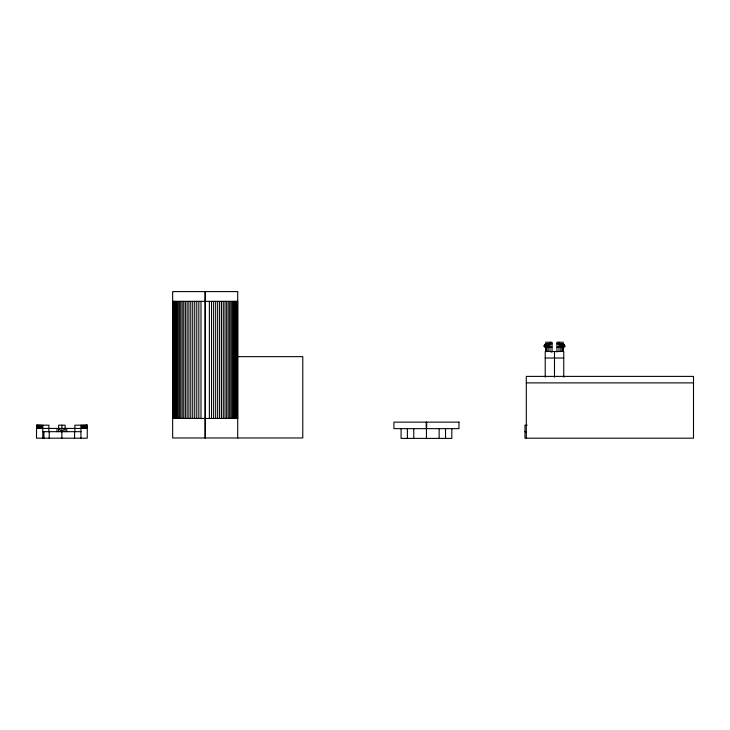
<?xml version="1.0" encoding="UTF-8"?>
<svg xmlns="http://www.w3.org/2000/svg" width="730" height="730" viewBox="0 0 730 730"><rect width="100%" height="100%" fill="white"/><g stroke="black" fill="none" stroke-linecap="round" stroke-linejoin="round"><path stroke-width="1.09" d="M560.813 351.504L560.813 346.786L562.027 346.695M562.228 351.504L562.237 346.786L564.783 346.695L564.783 345.573L563.432 343.857L556.926 343.857M563.122 351.504L563.131 346.786L564.463 346.695M563.761 377.2L563.761 351.504L545.219 351.504L545.219 377.2M42.796 425.179L42.796 438.183M43.928 438.183L43.964 431.676M49.184 438.183L49.22 431.676M61.867 438.183L61.904 431.676M74.56 438.183L74.588 431.676M80.948 438.183L80.948 425.179M552.044 343.857L545.547 343.857L544.197 345.573L544.197 346.695L545.547 346.786L545.547 351.504M548.166 343.857L546.952 345.573L550.019 343.857L548.714 345.573L548.714 346.695L552.044 347.106M545.456 345.573L546.743 343.857M545.547 343.857L544.197 345.573L548.714 345.573M58.619 428.428L61.867 431.676L65.125 428.428M556.926 347.106L560.266 346.695L560.266 345.573L558.961 343.857L562.027 345.573L560.813 343.857M237.715 301.353L172.663 301.353L172.727 418.454L237.715 418.454M545.547 342.233L552.044 342.233L552.044 351.988L551.04 351.988M563.432 342.233L556.926 342.233L556.926 351.988M560.266 345.573L564.783 345.573L563.432 343.857M544.197 346.695L550.019 346.786M558.961 346.786L564.783 346.695M237.715 356.651L302.767 356.651L302.767 437.973L172.663 437.973L172.663 291.599L237.715 291.599L237.715 437.973M545.219 358.01L563.761 358.01M526.312 382.894L693.5 382.894M527.188 425.179L524.98 425.179L524.98 438.183L693.5 438.183L693.5 376.388L526.312 376.388L526.312 438.183M36.5 428.428L87.244 428.428M42.787 431.676L80.975 431.676M524.98 431.676L526.449 431.676M544.516 346.695L545.848 346.786L545.848 351.504M545.456 346.695L546.743 346.786L546.743 351.504M546.952 346.695L548.166 346.786L548.166 351.504M562.237 343.857L563.523 345.573M563.432 346.786L563.432 351.504M558.961 342.233L558.961 351.504M554.49 351.504L554.49 377.2M550.019 342.233L550.019 351.504M451.824 428.647L451.824 438.401L401.08 438.401L401.08 428.647M445.528 428.647L445.528 438.401M439.132 428.647L439.132 438.401M426.667 422.141L426.667 428.647M426.448 428.647L426.448 438.401M426.229 422.141L426.229 428.647M413.764 428.647L413.764 438.401M407.376 428.647L407.376 438.401M237.651 301.353L237.651 418.454M237.442 301.353L237.442 418.454M237.095 301.353L237.095 418.454M236.611 301.353L236.611 418.454M235.991 301.353L235.991 418.454M235.243 301.353L235.243 418.454M234.366 301.353L234.366 418.454M233.372 301.353L233.372 418.454M232.25 301.353L232.25 418.454M231.008 301.353L231.008 418.454M229.658 301.353L229.658 418.454M228.207 301.353L228.207 418.454M226.656 301.353L226.656 418.454M225.004 301.353L225.004 418.454M223.28 301.353L223.28 418.454M221.473 301.353L221.473 418.454M219.593 301.353L219.593 418.454M217.65 301.353L217.65 418.454M215.66 301.353L215.66 418.454M213.616 301.353L213.616 418.454M211.545 301.353L211.545 418.454M209.382 301.353L209.382 418.454M205.404 291.599L205.404 437.973M204.975 291.599L204.975 437.973M200.987 301.353L200.987 418.454M198.834 301.353L198.834 418.454M196.762 301.353L196.762 418.454M194.718 301.353L194.718 418.454M192.729 301.353L192.729 418.454M190.786 301.353L190.786 418.454M188.906 301.353L188.906 418.454M187.099 301.353L187.099 418.454M185.365 301.353L185.365 418.454M183.723 301.353L183.723 418.454M182.171 301.353L182.171 418.454M180.721 301.353L180.721 418.454M179.37 301.353L179.37 418.454M178.129 301.353L178.129 418.454M177.007 301.353L177.007 418.454M176.003 301.353L176.003 418.454M175.127 301.353L175.127 418.454M174.379 301.353L174.379 418.454M173.767 301.353L173.767 418.454M173.284 301.353L173.284 418.454M172.937 301.353L172.937 418.454M87.189 425.179L87.189 428.428M87.025 425.179L87.025 428.428M86.751 425.179L86.751 428.428M86.377 425.179L86.377 428.428M85.894 425.179L85.894 428.428M85.31 425.179L85.31 428.428M84.625 425.179L84.625 428.428M83.84 425.179L83.84 428.428M82.965 425.179L82.965 428.428M81.997 425.179L81.997 428.428M74.88 431.676L74.88 425.179L87.244 425.179L87.244 438.183L36.5 438.183L36.555 425.179L48.864 425.179L48.864 431.676M66.749 428.428L66.749 431.676M65.125 431.676L65.125 425.179L58.619 425.179L58.619 431.676M61.867 425.179L61.867 431.676M56.995 428.428L56.995 431.676M41.747 425.179L41.747 428.428M40.78 425.179L40.78 428.428M39.904 425.179L39.904 428.428M39.119 425.179L39.119 428.428M38.434 425.179L38.434 428.428M37.85 425.179L37.85 428.428M37.367 425.179L37.367 428.428M36.984 425.179L36.984 428.428M36.719 425.179L36.719 428.428M458.978 422.141L393.917 422.141L393.917 428.647L458.978 428.647L458.978 422.141"/></g></svg>
